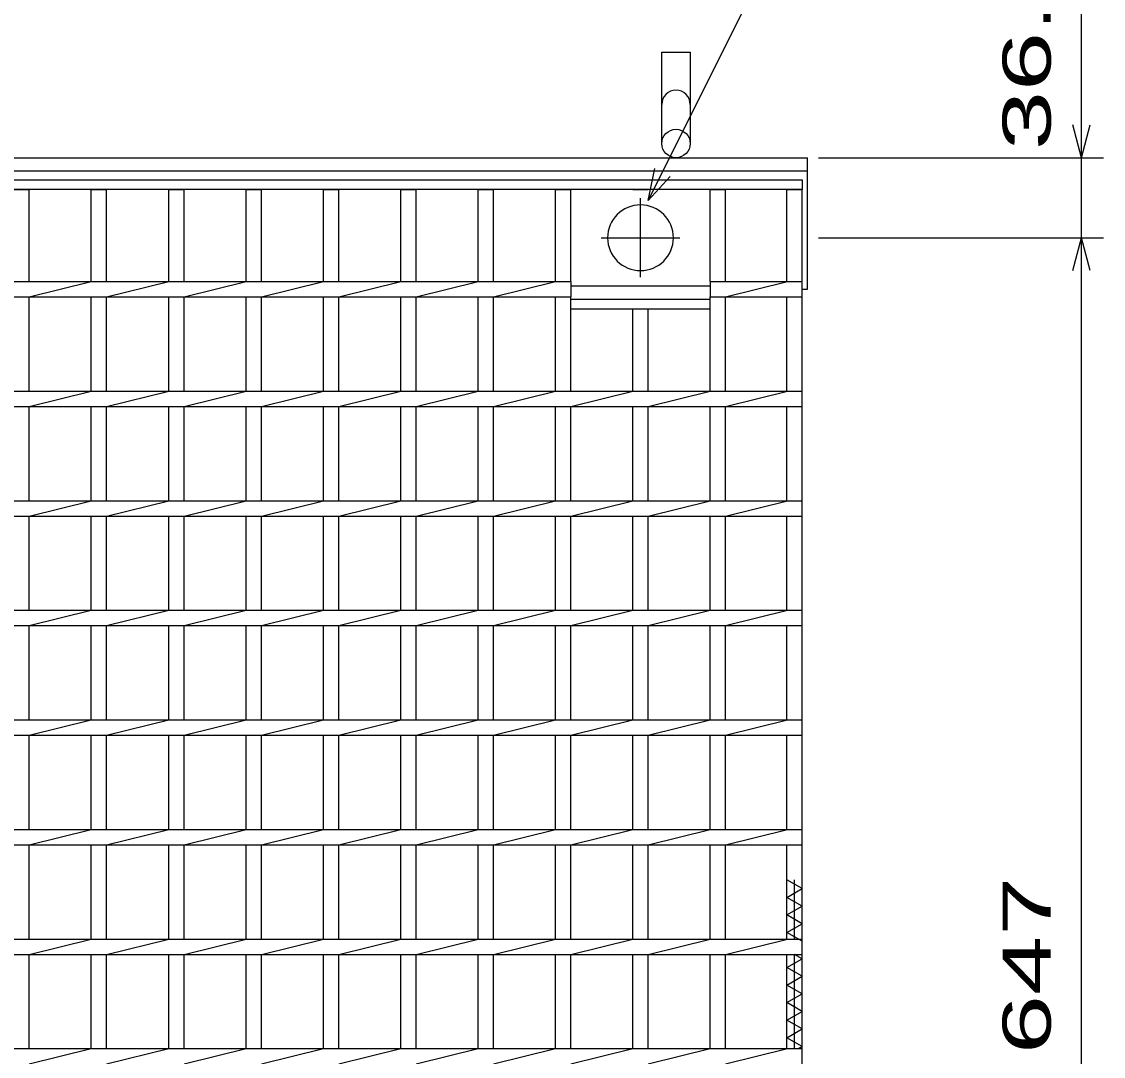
# Model space of a CAD drawing. Units: millimetres, scale not verified. Extents: x -1820 to 1731, y -1282 to 1054.
# Drawn here: x -709.1 to -215.5, y 99 to 571.1 of the extents above; entities that cross this region are included whole.
import ezdxf
from ezdxf.enums import TextEntityAlignment as Align

# ---------------------------------------------------------------- set-up
doc = ezdxf.new("R2010")
doc.units = ezdxf.units.MM
doc.header["$LTSCALE"] = 10
doc.linetypes.add('CHAIN', pattern=[18.5, 12, -1.5, 3.5, -1.5])
for name, color, linetype, lineweight in [('16', 3, 'Continuous', 25), ('19', 6, 'Continuous', 25), ('22', 4, 'Continuous', 25)]:
    doc.layers.add(name, color=color, linetype=linetype, lineweight=lineweight)
doc.styles.add('ベクトル', font='')
doc.styles.get('ベクトル').set_extended_font_data('ベクトル')

msp = doc.modelspace()

# ---------------------------------------------------------------- linework, layer by layer
at = {"layer": '16'}
for p, q in [((-1348, 499), (-353, 499)), ((-353, 499), (-353, 494.5)), ((-353, 494.5), (-1348, 494.5)), ((-712.6, 494.5), (-705.6, 494.5)), ((-705.6, 452.5), (-705.6, 494.5)), ((-677.3, 452.5), (-677.3, 494.5)), ((-677.3, 494.5), (-670.3, 494.5)), ((-670.3, 452.5), (-670.3, 494.5)), ((-642, 452.5), (-642, 494.5)), ((-642, 494.5), (-635, 494.5)), ((-635, 452.5), (-635, 494.5)), ((-606.7, 452.5), (-606.7, 494.5)), ((-606.7, 494.5), (-599.7, 494.5)), ((-599.7, 452.5), (-599.7, 494.5)), ((-571.4, 452.5), (-571.4, 494.5)), ((-571.4, 494.5), (-564.4, 494.5)), ((-564.4, 452.5), (-564.4, 494.5)), ((-536.1, 452.5), (-536.1, 494.5)), ((-536.1, 494.5), (-529.1, 494.5)), ((-529.1, 452.5), (-529.1, 494.5)), ((-500.8, 452.5), (-500.8, 494.5)), ((-500.8, 494.5), (-493.8, 494.5)), ((-493.8, 452.5), (-493.8, 494.5)), ((-465.5, 452.5), (-465.5, 494.5)), ((-465.5, 494.5), (-458.5, 494.5)), ((-458.5, 452.5), (-458.5, 494.5)), ((-430.2, 494.5), (-423.2, 494.5)), ((-394.9, 452.5), (-394.9, 494.5)), ((-394.9, 494.5), (-387.9, 494.5)), ((-387.9, 452.5), (-387.9, 494.5)), ((-360, 452.5), (-360, 494.5)), ((-360, 494.5), (-353, 494.5)), ((-353, -196.5), (-353, 494.5)), ((-1242.1, 452.5), (-458.5, 452.5)), ((-705.6, 445.5), (-677.3, 452.5)), ((-670.3, 445.5), (-642, 452.5)), ((-635, 445.5), (-606.7, 452.5)), ((-599.7, 445.5), (-571.4, 452.5)), ((-564.4, 445.5), (-536.1, 452.5)), ((-529.1, 445.5), (-500.8, 452.5)), ((-493.8, 445.5), (-465.5, 452.5)), ((-458.5, 452.5), (-458.5, 445.5)), ((-458.5, 450.5), (-394.9, 450.5)), ((-394.9, 452.5), (-353, 452.5)), ((-394.9, 452.5), (-394.9, 445.5)), ((-387.9, 445.5), (-359.6, 452.5)), ((-353, 445.5), (-353, 452.5)), ((-1242.1, 445.5), (-458.5, 445.5)), ((-705.6, 402.5), (-705.6, 445.5)), ((-677.3, 402.5), (-677.3, 445.5)), ((-670.3, 402.5), (-670.3, 445.5)), ((-642, 402.5), (-642, 445.5)), ((-635, 402.5), (-635, 445.5)), ((-606.7, 402.5), (-606.7, 445.5)), ((-599.7, 402.5), (-599.7, 445.5)), ((-571.4, 402.5), (-571.4, 445.5)), ((-564.4, 402.5), (-564.4, 445.5)), ((-536.1, 402.5), (-536.1, 445.5)), ((-529.1, 402.5), (-529.1, 445.5)), ((-500.8, 402.5), (-500.8, 445.5)), ((-493.8, 402.5), (-493.8, 445.5)), ((-465.5, 402.5), (-465.5, 445.5)), ((-458.5, 402.5), (-458.5, 445.5)), ((-458.5, 444.5), (-394.9, 444.5)), ((-458.5, 440), (-458.5, 444.5)), ((-394.9, 445.5), (-353, 445.5)), ((-394.9, 402.5), (-394.9, 445.5)), ((-394.9, 440), (-394.9, 444.5)), ((-387.9, 402.5), (-387.9, 445.5)), ((-360, 402.5), (-360, 445.5)), ((-458.5, 440), (-394.9, 440)), ((-430.2, 402.5), (-430.2, 440)), ((-423.2, 402.5), (-423.2, 440)), ((-1348, 402.5), (-353, 402.5)), ((-705.6, 395.5), (-677.3, 402.5)), ((-670.3, 395.5), (-642, 402.5)), ((-635, 395.5), (-606.7, 402.5)), ((-599.7, 395.5), (-571.4, 402.5)), ((-564.4, 395.5), (-536.1, 402.5)), ((-529.1, 395.5), (-500.8, 402.5)), ((-493.8, 395.5), (-465.5, 402.5)), ((-458.5, 395.5), (-430.2, 402.5)), ((-423.2, 395.5), (-394.9, 402.5)), ((-387.9, 395.5), (-359.6, 402.5)), ((-353, 395.5), (-353, 402.5)), ((-1348, 395.5), (-353, 395.5)), ((-705.6, 352.5), (-705.6, 395.5)), ((-677.3, 352.5), (-677.3, 395.5)), ((-670.3, 352.5), (-670.3, 395.5)), ((-642, 352.5), (-642, 395.5)), ((-635, 352.5), (-635, 395.5)), ((-606.7, 352.5), (-606.7, 395.5)), ((-599.7, 352.5), (-599.7, 395.5)), ((-571.4, 352.5), (-571.4, 395.5)), ((-564.4, 352.5), (-564.4, 395.5)), ((-536.1, 352.5), (-536.1, 395.5)), ((-529.1, 352.5), (-529.1, 395.5)), ((-500.8, 352.5), (-500.8, 395.5)), ((-493.8, 352.5), (-493.8, 395.5)), ((-465.5, 352.5), (-465.5, 395.5)), ((-458.5, 352.5), (-458.5, 395.5)), ((-430.2, 352.5), (-430.2, 395.5)), ((-423.2, 352.5), (-423.2, 395.5)), ((-394.9, 352.5), (-394.9, 395.5)), ((-387.9, 352.5), (-387.9, 395.5)), ((-360, 352.5), (-360, 395.5)), ((-1348, 352.5), (-353, 352.5)), ((-705.6, 345.5), (-677.3, 352.5)), ((-670.3, 345.5), (-642, 352.5)), ((-635, 345.5), (-606.7, 352.5)), ((-599.7, 345.5), (-571.4, 352.5)), ((-564.4, 345.5), (-536.1, 352.5)), ((-529.1, 345.5), (-500.8, 352.5)), ((-493.8, 345.5), (-465.5, 352.5)), ((-458.5, 345.5), (-430.2, 352.5)), ((-423.2, 345.5), (-394.9, 352.5)), ((-387.9, 345.5), (-359.6, 352.5)), ((-353, 345.5), (-353, 352.5)), ((-1348, 345.5), (-353, 345.5)), ((-705.6, 302.5), (-705.6, 345.5)), ((-677.3, 302.5), (-677.3, 345.5)), ((-670.3, 302.5), (-670.3, 345.5)), ((-642, 302.5), (-642, 345.5)), ((-635, 302.5), (-635, 345.5)), ((-606.7, 302.5), (-606.7, 345.5)), ((-599.7, 302.5), (-599.7, 345.5)), ((-571.4, 302.5), (-571.4, 345.5)), ((-564.4, 302.5), (-564.4, 345.5)), ((-536.1, 302.5), (-536.1, 345.5)), ((-529.1, 302.5), (-529.1, 345.5)), ((-500.8, 302.5), (-500.8, 345.5)), ((-493.8, 302.5), (-493.8, 345.5)), ((-465.5, 302.5), (-465.5, 345.5)), ((-458.5, 302.5), (-458.5, 345.5)), ((-430.2, 302.5), (-430.2, 345.5)), ((-423.2, 302.5), (-423.2, 345.5)), ((-394.9, 302.5), (-394.9, 345.5)), ((-387.9, 302.5), (-387.9, 345.5)), ((-360, 302.5), (-360, 345.5)), ((-1348, 302.5), (-353, 302.5)), ((-705.6, 295.5), (-677.3, 302.5)), ((-670.3, 295.5), (-642, 302.5)), ((-635, 295.5), (-606.7, 302.5)), ((-599.7, 295.5), (-571.4, 302.5)), ((-564.4, 295.5), (-536.1, 302.5)), ((-529.1, 295.5), (-500.8, 302.5)), ((-493.8, 295.5), (-465.5, 302.5)), ((-458.5, 295.5), (-430.2, 302.5)), ((-423.2, 295.5), (-394.9, 302.5)), ((-387.9, 295.5), (-359.6, 302.5)), ((-353, 295.5), (-353, 302.5)), ((-1348, 295.5), (-353, 295.5)), ((-705.6, 252.5), (-705.6, 295.5)), ((-677.3, 252.5), (-677.3, 295.5)), ((-670.3, 252.5), (-670.3, 295.5)), ((-642, 252.5), (-642, 295.5)), ((-635, 252.5), (-635, 295.5)), ((-606.7, 252.5), (-606.7, 295.5)), ((-599.7, 252.5), (-599.7, 295.5)), ((-571.4, 252.5), (-571.4, 295.5)), ((-564.4, 252.5), (-564.4, 295.5)), ((-536.1, 252.5), (-536.1, 295.5)), ((-529.1, 252.5), (-529.1, 295.5)), ((-500.8, 252.5), (-500.8, 295.5)), ((-493.8, 252.5), (-493.8, 295.5)), ((-465.5, 252.5), (-465.5, 295.5)), ((-458.5, 252.5), (-458.5, 295.5)), ((-430.2, 252.5), (-430.2, 295.5)), ((-423.2, 252.5), (-423.2, 295.5)), ((-394.9, 252.5), (-394.9, 295.5)), ((-387.9, 252.5), (-387.9, 295.5)), ((-360, 252.5), (-360, 295.5)), ((-1348, 252.5), (-353, 252.5)), ((-705.6, 245.5), (-677.3, 252.5)), ((-670.3, 245.5), (-642, 252.5)), ((-635, 245.5), (-606.7, 252.5)), ((-599.7, 245.5), (-571.4, 252.5)), ((-564.4, 245.5), (-536.1, 252.5)), ((-529.1, 245.5), (-500.8, 252.5)), ((-493.8, 245.5), (-465.5, 252.5)), ((-458.5, 245.5), (-430.2, 252.5)), ((-423.2, 245.5), (-394.9, 252.5)), ((-387.9, 245.5), (-359.6, 252.5)), ((-353, 245.5), (-353, 252.5)), ((-1348, 245.5), (-353, 245.5)), ((-705.6, 202.5), (-705.6, 245.5)), ((-677.3, 202.5), (-677.3, 245.5)), ((-670.3, 202.5), (-670.3, 245.5)), ((-642, 202.5), (-642, 245.5)), ((-635, 202.5), (-635, 245.5)), ((-606.7, 202.5), (-606.7, 245.5)), ((-599.7, 202.5), (-599.7, 245.5)), ((-571.4, 202.5), (-571.4, 245.5)), ((-564.4, 202.5), (-564.4, 245.5)), ((-536.1, 202.5), (-536.1, 245.5)), ((-529.1, 202.5), (-529.1, 245.5)), ((-500.8, 202.5), (-500.8, 245.5)), ((-493.8, 202.5), (-493.8, 245.5)), ((-465.5, 202.5), (-465.5, 245.5)), ((-458.5, 202.5), (-458.5, 245.5)), ((-430.2, 202.5), (-430.2, 245.5)), ((-423.2, 202.5), (-423.2, 245.5)), ((-394.9, 202.5), (-394.9, 245.5)), ((-387.9, 202.5), (-387.9, 245.5)), ((-360, 202.5), (-360, 245.5)), ((-1348, 202.5), (-353, 202.5)), ((-705.6, 195.5), (-677.3, 202.5)), ((-670.3, 195.5), (-642, 202.5)), ((-635, 195.5), (-606.7, 202.5)), ((-599.7, 195.5), (-571.4, 202.5)), ((-564.4, 195.5), (-536.1, 202.5)), ((-529.1, 195.5), (-500.8, 202.5)), ((-493.8, 195.5), (-465.5, 202.5)), ((-458.5, 195.5), (-430.2, 202.5)), ((-423.2, 195.5), (-394.9, 202.5)), ((-387.9, 195.5), (-359.6, 202.5)), ((-353, 195.5), (-353, 202.5)), ((-1348, 195.5), (-353, 195.5)), ((-705.6, 152.5), (-705.6, 195.5)), ((-677.3, 152.5), (-677.3, 195.5)), ((-670.3, 152.5), (-670.3, 195.5)), ((-642, 152.5), (-642, 195.5)), ((-635, 152.5), (-635, 195.5)), ((-606.7, 152.5), (-606.7, 195.5)), ((-599.7, 152.5), (-599.7, 195.5)), ((-571.4, 152.5), (-571.4, 195.5)), ((-564.4, 152.5), (-564.4, 195.5)), ((-536.1, 152.5), (-536.1, 195.5)), ((-529.1, 152.5), (-529.1, 195.5)), ((-500.8, 152.5), (-500.8, 195.5)), ((-493.8, 152.5), (-493.8, 195.5)), ((-465.5, 152.5), (-465.5, 195.5)), ((-458.5, 152.5), (-458.5, 195.5)), ((-430.2, 152.5), (-430.2, 195.5)), ((-423.2, 152.5), (-423.2, 195.5)), ((-394.9, 152.5), (-394.9, 195.5)), ((-387.9, 152.5), (-387.9, 195.5)), ((-360, 152.5), (-360, 195.5)), ((-353, 175.5), (-360, 179.5)), ((-356.5, 152.5), (-356.5, 179.5)), ((-360, 171.5), (-353, 175.5)), ((-353, 167.5), (-360, 171.5)), ((-360, 163.5), (-353, 167.5)), ((-353, 159.5), (-360, 163.5)), ((-360, 155.5), (-353, 159.5)), ((-353, 151.5), (-360, 155.5)), ((-1348, 152.5), (-353, 152.5)), ((-705.6, 145.5), (-677.3, 152.5)), ((-670.3, 145.5), (-642, 152.5)), ((-635, 145.5), (-606.7, 152.5)), ((-599.7, 145.5), (-571.4, 152.5)), ((-564.4, 145.5), (-536.1, 152.5)), ((-529.1, 145.5), (-500.8, 152.5)), ((-493.8, 145.5), (-465.5, 152.5)), ((-458.5, 145.5), (-430.2, 152.5)), ((-423.2, 145.5), (-394.9, 152.5)), ((-387.9, 145.5), (-359.6, 152.5)), ((-353, 145.5), (-353, 152.5)), ((-1348, 145.5), (-353, 145.5)), ((-705.6, 102.5), (-705.6, 145.5)), ((-677.3, 102.5), (-677.3, 145.5)), ((-670.3, 102.5), (-670.3, 145.5)), ((-642, 102.5), (-642, 145.5)), ((-635, 102.5), (-635, 145.5)), ((-606.7, 102.5), (-606.7, 145.5)), ((-599.7, 102.5), (-599.7, 145.5)), ((-571.4, 102.5), (-571.4, 145.5)), ((-564.4, 102.5), (-564.4, 145.5)), ((-536.1, 102.5), (-536.1, 145.5)), ((-529.1, 102.5), (-529.1, 145.5)), ((-500.8, 102.5), (-500.8, 145.5)), ((-493.8, 102.5), (-493.8, 145.5)), ((-465.5, 102.5), (-465.5, 145.5)), ((-458.5, 102.5), (-458.5, 145.5)), ((-430.2, 102.5), (-430.2, 145.5)), ((-423.2, 102.5), (-423.2, 145.5)), ((-394.9, 102.5), (-394.9, 145.5)), ((-387.9, 102.5), (-387.9, 145.5)), ((-360, 102.5), (-360, 145.5)), ((-360, 139.5), (-353, 143.5)), ((-356.5, 102.5), (-356.5, 145.5)), ((-353, 143.5), (-356.5, 145.5)), ((-353, 135.5), (-360, 139.5)), ((-360, 131.5), (-353, 135.5)), ((-353, 127.5), (-360, 131.5)), ((-360, 123.5), (-353, 127.5)), ((-353, 119.5), (-360, 123.5)), ((-360, 115.5), (-353, 119.5)), ((-353, 111.5), (-360, 115.5)), ((-360, 107.5), (-353, 111.5)), ((-353, 103.5), (-360, 107.5)), ((-1348, 102.5), (-353, 102.5)), ((-705.6, 95.5), (-677.3, 102.5)), ((-670.3, 95.5), (-642, 102.5)), ((-635, 95.5), (-606.7, 102.5)), ((-599.7, 95.5), (-571.4, 102.5)), ((-564.4, 95.5), (-536.1, 102.5)), ((-529.1, 95.5), (-500.8, 102.5)), ((-493.8, 95.5), (-465.5, 102.5)), ((-458.5, 95.5), (-430.2, 102.5)), ((-423.2, 95.5), (-394.9, 102.5)), ((-387.9, 95.5), (-359.6, 102.5)), ((-354.75, 102.5), (-353, 103.5)), ((-353, 95.5), (-353, 102.5))]:
    msp.add_line(p, q, dxfattribs=at)
at = {"layer": '16', "linetype": 'CHAIN'}
for p, q in [((-426.7, 454.5), (-426.7, 490.5)), ((-444.7, 472.5), (-408.7, 472.5))]:
    msp.add_line(p, q, dxfattribs=at)
at = {"layer": '16'}
for start, end in [(90, 270), (270, 90)]:
    msp.add_arc((-426.7, 472.5), 15, start, end, dxfattribs=at)
at = {"layer": '19'}
for p, q in [((-417, 515.5), (-417, 557.12)), ((-417, 557.12), (-404, 557.12)), ((-404, 557.12), (-404, 515.5)), ((-1350.5, 509), (-350.5, 509)), ((-350.5, 449), (-350.5, 509)), ((-1350.5, 503), (-350.5, 503)), ((-353, 449), (-350.5, 449))]:
    msp.add_line(p, q, dxfattribs=at)
msp.add_circle((-410.5, 515.5), 6.5, dxfattribs=at)
msp.add_arc((-410.5, 533.34), 6.5, 0, 180, dxfattribs=at)
at = {"layer": '22'}
for p, q in [((-423.2, 489.5), (-343.2, 649.5)), ((-225.5, 509), (-225.5, 629)), ((-225.5, 509), (-229.5, 524)), ((-225.5, 509), (-221.5, 524)), ((-345.5, 509), (-215.5, 509)), ((-225.5, 472.5), (-225.5, 509)), ((-423.2, 489.5), (-420.2, 504.1)), ((-423.2, 489.5), (-413.2, 500.5)), ((-345.5, 472.5), (-215.5, 472.5)), ((-229.5, 457.5), (-225.5, 472.5)), ((-221.5, 457.5), (-225.5, 472.5)), ((-225.5, -174.5), (-225.5, 472.5))]:
    msp.add_line(p, q, dxfattribs=at)

# ---------------------------------------------------------------- texts
at = {"layer": '22', "color": 2, "style": 'ベクトル', "width": 1.65}
for s, p in [(' 36.5 ', (-250.5, 499)), (' 647 ', (-250.5, 86.5))]:
    msp.add_text(s, height=21.99, rotation=90, dxfattribs=at).set_placement(p, align=Align.MIDDLE_LEFT)

doc.saveas('drawing.dxf')
